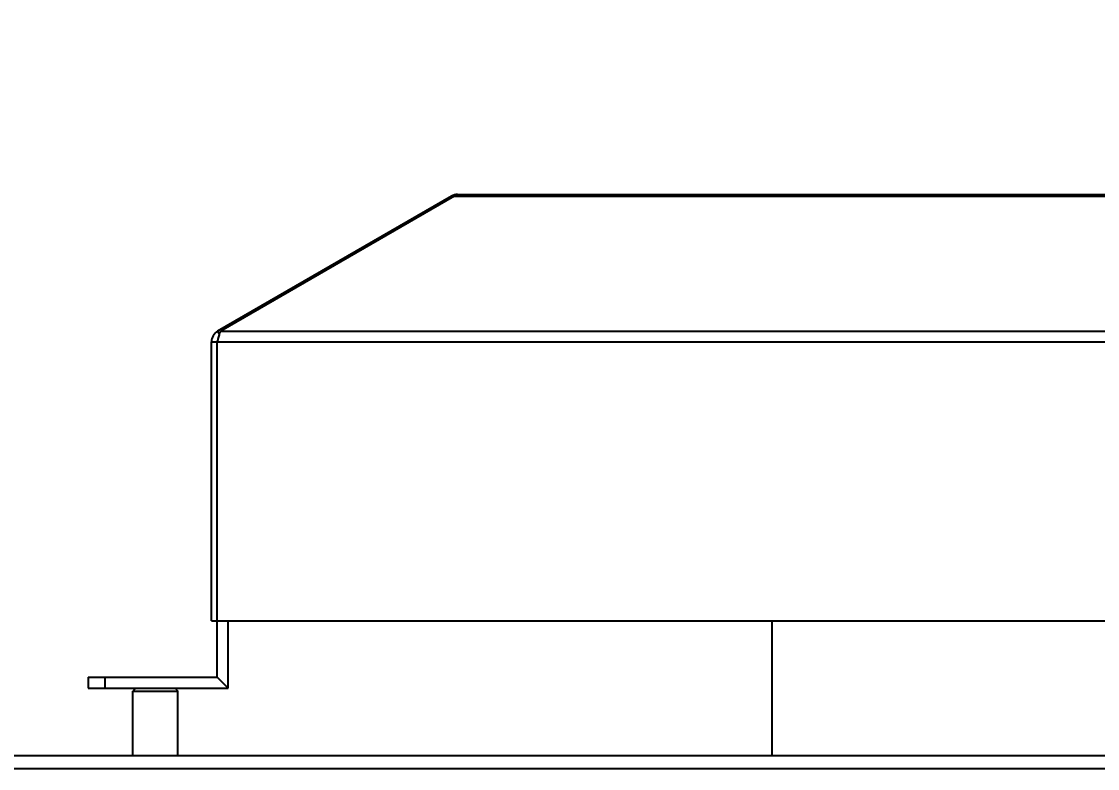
# Model space of a CAD drawing. Extents: x 81444 to 119867, y -54538 to -28747.
# Drawn here: x 82010.7 to 82202.6, y -34062.1 to -33928.9 of the extents above; entities that cross this region are included whole.
import ezdxf

# ---------------------------------------------------------------- set-up
doc = ezdxf.new("R2010")
doc.units = 0
doc.header["$LTSCALE"] = 100
doc.header["$MEASUREMENT"] = 0
doc.styles.get("Standard").update_dxf_attribs({"font": ''})
doc.styles.get('Standard').set_extended_font_data('SimSun')
doc.dimstyles.new('ISO-25', dxfattribs={"dimtxt": 35, "dimasz": 35, "dimexe": 1.25, "dimexo": 0.625, "dimtad": 1, "dimtoh": 1, "dimdec": 0, "dimtxsty": 'Standard', "dimcen": 2.5, "dimadec": 0, "dimazin": 0, "dimtfac": 1, "dimtdec": 0, "dimtmove": 0, "dimatfit": 3, "dimfxl": 0, "dimarcsym": 0})

# ---------------------------------------------------------------- blocks, each defined once
blk = doc.blocks.new('*D108')
at = {"color": 0, "lineweight": -2}
for p, q in [((81935.35, -34059.14), (81935.35, -33877.56)), ((81970.35, -33878.81), (82699.11, -33878.81)), ((82734.11, -34061.44), (82734.11, -33877.56))]:
    blk.add_line(p, q, dxfattribs=at)
at = {"color": 0}
for points in [[(81970.35, -33872.98), (81970.35, -33884.64), (81935.35, -33878.81)], [(82699.11, -33884.64), (82699.11, -33872.98), (82734.11, -33878.81)]]:
    blk.add_solid(points, dxfattribs=at)
at = {"layer": 'Defpoints', "color": 0}
for p in [(82734.11, -33878.81), (81935.35, -34059.77), (82734.11, -34062.07)]:
    blk.add_point(p, dxfattribs=at)
at = {"color": 0, "insert": (82334.73, -33860.69), "char_height": 35, "attachment_point": 5}
blk.add_mtext('799', dxfattribs=at)

msp = doc.modelspace()

# ---------------------------------------------------------------- linework, layer by layer
at = {"color": 7, "linetype": 'Continuous'}
for p, q in [((82088.5, -33959.77), (82580.72, -33959.77)), ((82087.4, -33960.06), (82045.71, -33984.13)), ((82087.9, -33960.06), (82046.21, -33984.13)), ((82087.4, -33960.06), (82087.52, -33960.28)), ((82087.9, -33960.06), (82581.32, -33960.06)), ((82045.71, -33984.13), (82046, -33984.64)), ((82046.21, -33984.13), (82623.01, -33984.13)), ((82044.61, -34035.77), (82044.61, -33986.04)), ((82044.61, -33986.04), (82045.61, -33986.04)), ((82045.61, -34035.77), (82045.61, -33986.04)), ((82045.61, -33986.04), (82623.61, -33986.04)), ((82044.61, -34035.77), (82045.61, -34035.77)), ((82045.61, -34045.77), (82045.61, -34035.77)), ((82045.61, -34035.77), (82623.61, -34035.77)), ((82047.61, -34047.77), (82047.61, -34035.77)), ((82144.61, -34059.77), (82144.61, -34035.77)), ((82022.61, -34045.77), (82022.61, -34047.77)), ((82022.61, -34045.77), (82045.61, -34045.77)), ((82025.61, -34045.77), (82025.61, -34047.77)), ((82047.61, -34047.77), (82045.61, -34045.77)), ((82022.61, -34047.77), (82047.61, -34047.77)), ((82031.11, -34047.77), (82030.61, -34048.27)), ((82038.11, -34047.77), (82038.61, -34048.27)), ((82030.61, -34059.77), (82030.61, -34048.27)), ((82030.61, -34048.27), (82038.61, -34048.27)), ((82038.61, -34059.77), (82038.61, -34048.27)), ((81972.71, -34059.77), (82697.11, -34059.77)), ((81937.41, -34062.07), (82731.81, -34062.07))]:
    msp.add_line(p, q, dxfattribs=at)
for centre, radius, start, end in [((82088.5, -33961.97), 2.2, 90, 120), ((82046.81, -33986.04), 2.2, 120, 180), ((82072.89, -33992.79), 28.1, 164.5161, 164.989)]:
    msp.add_arc(centre, radius, start, end, dxfattribs=at)
for points, start_tangent, end_tangent in [([(82088.1, -33959.9), (82088.3, -33959.8)], (0.835895, 0.548889), (0.949224, 0.3146)), ([(82088.3, -33959.8), (82088.5, -33959.77)], (0.949224, 0.3146), (1, 0)), ([(82087.9, -33960.06), (82088.1, -33959.9)], (0.721412, 0.692506), (0.835895, 0.548889)), ([(82046.01, -33984.62), (82045.81, -33985.29)], (-0.319262, -0.947666), (-0.267211, -0.963638)), ([(82046.21, -33984.13), (82046.01, -33984.62)], (-0.461961, -0.8869), (-0.319262, -0.947666)), ([(82045.75, -33985.51), (82045.61, -33986.04)], (-0.259249, -0.96581), (-0.252028, -0.96772))]:
    msp.add_spline(points, degree=3, dxfattribs=dict(at, start_tangent=start_tangent, end_tangent=end_tangent))

# ---------------------------------------------------------------- dimensions: what is measured, and where the dimension line sits
at = {"color": 3}
dim = msp.add_linear_dim(base=(82734.11, -33878.81), p1=(81935.35, -34059.77), p2=(82734.11, -34062.07), dimstyle='ISO-25', dxfattribs=at)
dim.commit()
dim.dimension.update_dxf_attribs({"geometry": '*D108', "text_midpoint": (82334.73, -33860.69)})

doc.saveas('drawing.dxf')
